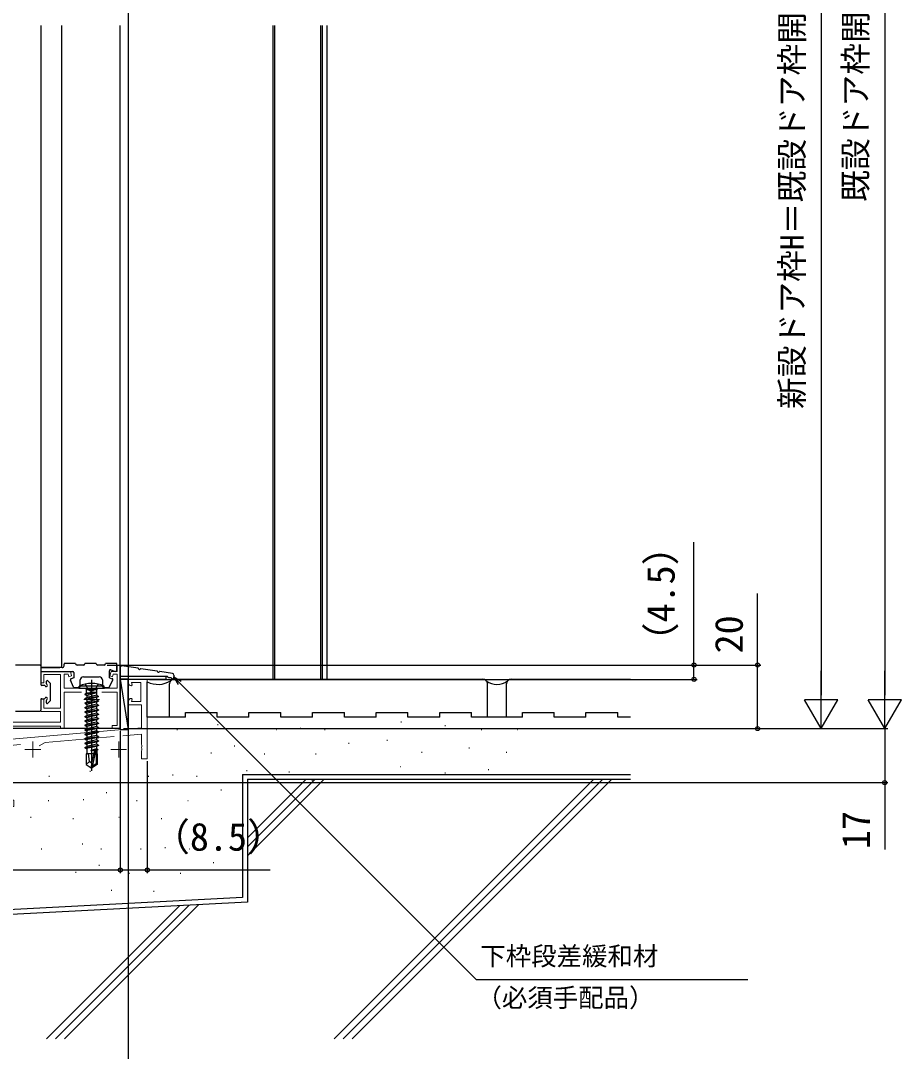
# Model space of a CAD drawing. Units: millimetres, scale not verified. Extents: x -525 to 525, y -783 to 779.
# Drawn here: x -220.9 to 56.2, y -258.4 to 66 of the extents above; entities that cross this region are included whole.
import ezdxf
from ezdxf.enums import TextEntityAlignment as Align

# ---------------------------------------------------------------- set-up
doc = ezdxf.new("R2010")
doc.units = ezdxf.units.MM
doc.header["$LTSCALE"] = 4
doc.layers.add('0-2_YKK_11', color=30, linetype='Continuous', lineweight=18)
doc.layers.add('0-3_YKK_11E', color=4, linetype='Continuous', lineweight=18)
for name, color, linetype in [('0-4_YKK_12', 2, 'Continuous'), ('0-5_YKK_13', 4, 'Continuous'), ('0-6_YKK_D', 6, 'Continuous'), ('0-8_YSS_K', 3, 'Continuous'), ('0-9_YSS_KE', 3, 'Continuous')]:
    doc.layers.add(name, color=color, linetype=linetype)
doc.styles.add('ＭＳ ゴシック', font='')
doc.styles.get('ＭＳ ゴシック').set_extended_font_data('MS Gothic')

msp = doc.modelspace()

# ---------------------------------------------------------------- linework, layer by layer
at = {"layer": '0-2_YKK_11', "color": 211}
for p, q in [((-198.5, -145.099), (-198.5, -150.099)), ((-201, -147.599), (-196, -147.599))]:
    msp.add_line(p, q, dxfattribs=at)
for points in [[(-270.5, -154.799), (-208.3, -154.799), (-208.3, -151.399), (-214.5, -151.399), (-214.5, -147.399), (-213.5, -147.399), (-213.5, -150.399), (-208.3, -150.399), (-208.3, -139.799), (-213.5, -139.799), (-213.5, -142.399), (-214.5, -142.399), (-214.5, -138.799), (-205.199, -138.799)], [(-205.199, -138.799), (-204.815, -140.232), (-205.685, -140.465), (-205.89, -139.699), (-207.1, -139.699), (-207.1, -144.099), (-190.5, -144.099), (-190.5, -139.699), (-191.71, -139.699), (-191.915, -140.465), (-192.785, -140.232), (-192.401, -138.799), (-190.5, -138.799), (-190.5, -136.799), (-189.5, -136.799), (-189.5, -156.799), (-192, -156.799), (-192, -155.799), (-190.5, -155.799), (-190.5, -145.299), (-195.267, -145.299)], [(-201.733, -145.299), (-207.1, -145.299), (-207.1, -156.799), (-208.3, -156.799), (-208.3, -155.999), (-241.9, -155.999), (-242.5, -156.599), (-248.5, -156.599), (-249.1, -155.999), (-253.767, -155.999)]]:
    msp.add_lwpolyline(points, dxfattribs=at)
at = {"layer": '0-3_YKK_11E'}
for p, q in [((-217, -160.899), (-217, -165.899)), ((-190, -160.899), (-190, -165.899)), ((-219.5, -163.399), (-214.5, -163.399)), ((-192.5, -163.399), (-187.5, -163.399))]:
    msp.add_line(p, q, dxfattribs=at)
for points in [[(-188.644, -159.038), (-182.8, -158.527), (-182.8, -161.841), (-182.68, -162.024), (-182.68, -162.574), (-182.8, -162.757), (-182.8, -162.841), (-182.68, -163.024), (-182.68, -163.574), (-182.8, -163.757), (-182.8, -166.299), (-181, -166.299), (-181, -141.299), (-187, -141.299), (-187, -142.299)], [(-186, -143.299), (-185.993, -143.299), (-185.8, -143.047), (-186, -142.299), (-183, -142.299), (-183, -148.299), (-186, -148.299), (-185.8, -147.551), (-185.993, -147.299), (-186, -147.299)], [(-187, -148.299), (-187, -149.299), (-182.8, -149.299), (-182.8, -156.519), (-226, -160.299), (-226, -171.299), (-226, -181.299), (-223, -181.299), (-223, -179.299), (-224.2, -179.299), (-224.2, -162.149), (-220.844, -161.856)], [(-215.011, -162.251), (-213.164, -161.184), (-191.444, -159.283)]]:
    msp.add_lwpolyline(points, dxfattribs=at)
for centre, start, end in [((-186, -142.299), 180.00001, 269.99999), ((-186, -148.299), 90.00001, 179.99999)]:
    msp.add_arc(centre, 1, start, end, dxfattribs=at)
at = {"layer": '0-4_YKK_12'}
for p, q in [((-187, 481.325), (-187, -297.66)), ((-214.5, 64.505), (-214.5, -137.097)), ((-208, 64.505), (-208, -137.599)), ((-189.5, -156.799), (-189.5, 64.505)), ((-141.5, 64.505), (-141.5, -141.211)), ((-141, 64.505), (-141, -141.211)), ((-126.5, 64.505), (-126.5, -141.211)), ((-126, 64.505), (-126, -141.211)), ((-124.5, 64.505), (-124.5, -141.211)), ((-214.5, -137.599), (-208.5, -137.599)), ((-189.5, -156.799), (-247.5, -156.799))]:
    msp.add_line(p, q, dxfattribs=at)
at = {"layer": '0-5_YKK_13'}
for p, q in [((-214.803, -136.799), (-222.503, -136.799)), ((-214.503, -137.099), (-214.503, -142.899)), ((-214.5, -137.799), (-214.5, -138.799)), ((-214.5, -138.799), (-204.4, -138.799)), ((-207.8, -137.599), (-214.3, -137.599)), ((-207.2, -136.999), (-207.2, -136.499)), ((-203.6, -136.299), (-207, -136.299)), ((-204.1, -139.099), (-204.1, -140.799)), ((-201.1, -136.799), (-203.1, -136.799)), ((-197.1, -136.299), (-200.6, -136.299)), ((-194.6, -136.799), (-196.6, -136.799)), ((-192.9, -140.799), (-192.9, -138.599)), ((-192.496, -138.317), (-191.273, -138.768)), ((-189.5, -137.304), (-189.5, -141.211)), ((-183.909, -137.834), (-189.003, -137.075)), ((-177.909, -138.728), (-183.003, -137.969)), ((-173.082, -139.447), (-177.003, -138.863)), ((-212.803, -141.999), (-212.803, -142.566)), ((-212.291, -141.787), (-211.491, -142.587)), ((-204.18, -143.722), (-205.173, -141.522)), ((-204.1, -140.799), (-205, -141.116)), ((-202.1, -143.599), (-202.1, -141.499)), ((-201.1, -140.499), (-196.1, -140.499)), ((-198.5, -141.443), (-198.5, -170.136)), ((-195.1, -141.499), (-195.1, -143.599)), ((-193.015, -143.741), (-191.836, -141.541)), ((-192.9, -140.799), (-192, -141.116)), ((-189.5, -140.311), (-174.656, -140.311)), ((-189.5, -141.211), (-175.156, -141.211)), ((-175.156, -140.311), (-175.156, -141.211)), ((-174.656, -140.411), (-174.656, -140.311)), ((-174.356, -140.711), (-173.456, -140.711)), ((-172.656, -140.011), (-172.656, -139.942)), ((-172.656, -140.011), (-172.656, -140.511)), ((-172.656, -140.711), (-172.656, -140.511)), ((-213.435, -143.199), (-214.203, -143.199)), ((-211.403, -147.799), (-211.403, -142.799)), ((-203.906, -143.899), (-202.4, -143.899)), ((-202.5, -144.099), (-202.422, -143.446)), ((-202.5, -144.099), (-194.5, -144.099)), ((-194.578, -143.446), (-202.422, -143.446)), ((-200.6, -145.949), (-197, -145.349)), ((-197, -145.449), (-200.6, -146.049)), ((-200.6, -145.949), (-200.6, -146.049)), ((-200.6, -145.949), (-200.6, -146.049)), ((-197, -145.349), (-200.175, -145.643)), ((-200.05, -146.366), (-197, -145.449)), ((-197.355, -144.502), (-198.5, -145.111)), ((-196.5, -142.787), (-197.355, -144.502)), ((-197, -145.349), (-197, -145.449)), ((-196.425, -144.099), (-196.825, -144.499)), ((-196.825, -146.303), (-196.825, -144.499)), ((-194.8, -143.899), (-193.28, -143.899)), ((-194.5, -144.099), (-194.578, -143.446)), ((-214.503, -147.699), (-214.503, -150.999)), ((-214.203, -147.399), (-213.435, -147.399)), ((-212.803, -148.031), (-212.803, -148.599)), ((-212.291, -148.811), (-211.491, -148.011)), ((-200.6, -146.049), (-200.05, -146.366)), ((-200.6, -147.349), (-196.4, -146.649)), ((-200.6, -147.349), (-200.05, -147.031)), ((-200.6, -147.349), (-200.6, -147.449)), ((-200.6, -148.749), (-196.4, -148.049)), ((-196.4, -148.149), (-200.6, -148.849)), ((-200.6, -148.749), (-200.05, -148.431)), ((-200.6, -148.749), (-200.6, -148.849)), ((-200.6, -148.849), (-200.05, -149.166)), ((-196.825, -146.303), (-200.05, -147.031)), ((-200.05, -146.366), (-200.05, -147.031)), ((-196.95, -147.066), (-200.05, -147.766)), ((-196.95, -147.731), (-200.05, -148.431)), ((-196.95, -147.731), (-200.05, -148.431)), ((-200.05, -147.766), (-200.05, -148.431)), ((-198.5, -148.816), (-200.05, -149.166)), ((-196.95, -149.131), (-200.05, -149.831)), ((-200.05, -149.166), (-200.05, -149.831)), ((-196.95, -148.466), (-198.5, -148.816)), ((-196.4, -146.749), (-196.95, -147.066)), ((-196.95, -147.066), (-196.95, -147.731)), ((-196.4, -148.049), (-196.95, -147.731)), ((-196.4, -148.149), (-196.95, -148.466)), ((-196.95, -148.466), (-196.95, -149.131)), ((-196.4, -149.449), (-196.95, -149.131)), ((-196.825, -146.303), (-196.4, -146.649)), ((-196.4, -146.649), (-196.4, -146.749)), ((-196.4, -148.049), (-196.4, -148.149)), ((-222.503, -151.299), (-214.803, -151.299)), ((-200.6, -150.149), (-196.4, -149.449)), ((-196.4, -149.549), (-200.6, -150.249)), ((-200.6, -150.149), (-200.05, -149.831)), ((-200.6, -150.149), (-200.6, -150.249)), ((-200.6, -150.249), (-200.05, -150.566)), ((-200.6, -151.549), (-196.4, -150.849)), ((-200.6, -151.549), (-200.05, -151.231)), ((-200.6, -151.549), (-200.6, -151.649)), ((-200.6, -152.949), (-196.4, -152.249)), ((-196.4, -152.349), (-200.6, -153.049)), ((-198.5, -150.216), (-200.05, -150.566)), ((-196.95, -150.531), (-200.05, -151.231)), ((-200.05, -150.566), (-200.05, -151.231)), ((-198.5, -151.616), (-200.05, -151.966)), ((-196.95, -151.931), (-200.05, -152.631)), ((-200.05, -151.966), (-200.05, -152.631)), ((-196.95, -149.866), (-198.5, -150.216)), ((-196.95, -151.266), (-198.5, -151.616)), ((-196.4, -150.849), (-196.95, -150.531)), ((-196.4, -150.949), (-196.95, -151.266)), ((-196.95, -151.266), (-196.95, -151.931)), ((-196.4, -152.249), (-196.95, -151.931)), ((-196.4, -152.349), (-196.95, -152.666)), ((-196.4, -149.449), (-196.4, -149.549)), ((-196.4, -150.849), (-196.4, -150.949)), ((-196.4, -152.249), (-196.4, -152.349)), ((-200.6, -152.949), (-200.05, -152.631)), ((-200.6, -152.949), (-200.6, -153.049)), ((-200.6, -153.049), (-200.05, -153.366)), ((-200.6, -154.349), (-196.4, -153.649)), ((-200.6, -154.349), (-200.05, -154.031)), ((-200.6, -154.349), (-200.6, -154.449)), ((-200.6, -155.749), (-196.4, -155.049)), ((-196.4, -155.149), (-200.6, -155.849)), ((-200.6, -155.749), (-200.05, -155.431)), ((-198.5, -153.016), (-200.05, -153.366)), ((-196.95, -153.331), (-200.05, -154.031)), ((-200.05, -153.366), (-200.05, -154.031)), ((-198.5, -154.416), (-200.05, -154.766)), ((-196.95, -154.731), (-200.05, -155.431)), ((-200.05, -154.766), (-200.05, -155.431)), ((-196.95, -152.666), (-198.5, -153.016)), ((-196.95, -155.466), (-198.5, -155.816)), ((-196.95, -152.666), (-196.95, -153.331)), ((-196.4, -153.649), (-196.95, -153.331)), ((-196.95, -154.066), (-196.95, -154.731)), ((-196.4, -155.049), (-196.95, -154.731)), ((-196.4, -153.649), (-196.4, -153.749)), ((-196.4, -155.049), (-196.4, -155.149)), ((-200.6, -155.749), (-200.6, -155.849)), ((-200.6, -155.849), (-200.05, -156.166)), ((-200.6, -157.149), (-196.4, -156.449)), ((-196.4, -156.549), (-200.6, -157.249)), ((-200.6, -157.149), (-200.05, -156.831)), ((-200.6, -157.149), (-200.6, -157.249)), ((-200.6, -157.249), (-200.18, -157.491)), ((-200.6, -158.549), (-196.4, -157.849)), ((-196.4, -157.949), (-200.6, -158.649)), ((-200.6, -158.549), (-200.05, -158.231)), ((-196.95, -156.866), (-200.18, -157.491)), ((-196.95, -158.266), (-200.18, -158.891)), ((-198.5, -155.816), (-200.05, -156.166)), ((-196.95, -156.131), (-200.05, -156.831)), ((-200.05, -156.166), (-200.05, -156.831)), ((-200.05, -157.466), (-200.05, -158.231)), ((-196.95, -157.531), (-200.05, -158.231)), ((-200.05, -158.866), (-200.05, -159.631)), ((-196.95, -158.931), (-200.05, -159.631)), ((-196.4, -156.449), (-196.95, -156.131)), ((-196.4, -156.549), (-196.95, -156.866)), ((-196.95, -156.866), (-196.95, -157.531)), ((-196.4, -157.849), (-196.95, -157.531)), ((-196.4, -157.949), (-196.95, -158.266)), ((-196.95, -158.266), (-196.95, -158.931)), ((-196.4, -159.249), (-196.95, -158.931)), ((-196.4, -156.449), (-196.4, -156.549)), ((-196.4, -157.849), (-196.4, -157.949)), ((-200.6, -159.949), (-196.4, -159.249)), ((-196.4, -159.349), (-200.6, -160.049)), ((-200.6, -159.949), (-200.05, -159.631)), ((-200.6, -161.349), (-196.4, -160.649)), ((-196.4, -160.749), (-200.6, -161.449)), ((-200.6, -161.349), (-200.05, -161.031)), ((-200.6, -162.749), (-196.4, -162.049)), ((-196.4, -162.149), (-200.6, -162.849)), ((-196.95, -159.666), (-200.18, -160.291)), ((-196.95, -161.066), (-200.18, -161.691)), ((-200.05, -160.266), (-200.05, -161.031)), ((-196.95, -160.331), (-200.05, -161.031)), ((-200.05, -161.666), (-200.05, -162.431)), ((-196.95, -161.731), (-200.05, -162.431)), ((-196.4, -159.349), (-196.95, -159.666)), ((-196.95, -159.666), (-196.95, -160.331)), ((-196.4, -160.649), (-196.95, -160.331)), ((-196.4, -160.749), (-196.95, -161.066)), ((-196.95, -161.066), (-196.95, -161.731)), ((-196.4, -162.049), (-196.95, -161.731)), ((-196.4, -162.149), (-196.95, -162.466)), ((-196.4, -159.249), (-196.4, -159.349)), ((-196.4, -160.649), (-196.4, -160.749)), ((-196.4, -162.049), (-196.4, -162.149)), ((-200.6, -162.749), (-200.05, -162.431)), ((-200.2, -164.699), (-200.2, -168.053)), ((-197.842, -164.699), (-200.2, -164.699)), ((-196.95, -162.466), (-200.18, -163.091)), ((-200.05, -163.066), (-200.05, -164.699)), ((-199.2, -167.199), (-199.45, -164.699)), ((-198.8, -163.7), (-197.541, -163.49)), ((-197.592, -163.599), (-198.8, -163.8)), ((-197.605, -163.655), (-198.8, -163.8)), ((-198.8, -163.7), (-198.8, -163.8)), ((-197.591, -163.592), (-198.5, -167.593)), ((-197.157, -163.489), (-198.35, -168.737)), ((-197.217, -163.436), (-196.6, -163.333)), ((-197.1, -163.647), (-197.1, -167.894)), ((-196.8, -164.699), (-197.1, -164.699)), ((-196.95, -162.466), (-196.95, -163.131)), ((-196.82, -164.699), (-196.82, -163.56)), ((-196.8, -164.699), (-196.8, -168.053)), ((-199.2, -167.199), (-200.2, -168.053)), ((-200.2, -168.053), (-198.65, -169.099)), ((-198.5, -167.7), (-199.2, -167.199)), ((-198.5, -167.593), (-198.65, -169.099)), ((-198.5, -167.593), (-198.5, -169.099)), ((-197.1, -167.894), (-198.35, -168.737)), ((-196.8, -168.053), (-198.35, -169.099)), ((-196.8, -168.053), (-197.1, -167.894)), ((-198.65, -169.099), (-198.35, -169.099)), ((-198.35, -168.737), (-198.35, -169.099))]:
    msp.add_line(p, q, dxfattribs=at)
for points in [[(-190.6, -138.299), (-190.6, -136.299), (-194.1, -136.299)], [(-200.6, -145.949), (-200.175, -145.643), (-200.175, -144.499)], [(-200.575, -144.099), (-200.175, -144.499), (-196.825, -144.499)], [(-200.5, -142.787), (-199.645, -144.502), (-198.5, -145.111)], [(-196.4, -146.749), (-200.6, -147.449), (-200.05, -147.766)], [(-196.4, -150.949), (-200.6, -151.649), (-200.05, -151.966)], [(-196.4, -149.549), (-196.95, -149.866), (-196.95, -150.531)], [(-196.4, -153.749), (-200.6, -154.449), (-200.05, -154.766)], [(-196.4, -153.749), (-196.95, -154.066), (-198.5, -154.416)], [(-196.4, -155.149), (-196.95, -155.466), (-196.95, -156.131)], [(-200.6, -158.549), (-200.6, -158.649), (-200.18, -158.891)], [(-200.6, -159.949), (-200.6, -160.049), (-200.18, -160.291)], [(-200.6, -161.349), (-200.6, -161.449), (-200.18, -161.691)], [(-200.6, -162.749), (-200.6, -162.849), (-200.18, -163.091)], [(-196.6, -163.333), (-196.95, -163.131), (-198.8, -163.7)], [(-196.6, -163.333), (-196.6, -163.433), (-197.134, -163.522)], [(-196.6, -163.433), (-196.82, -163.56), (-197.1, -163.594)]]:
    msp.add_lwpolyline(points, dxfattribs=at)
for centre, radius, start, end in [((-214.803, -137.099), 0.3, 0, 90), ((-214.3, -137.799), 0.2, 90, 180), ((-207.8, -136.999), 0.6, 270, 0), ((-207, -136.499), 0.2, 90, 180), ((-204.4, -139.099), 0.3, 0, 90), ((-203.1, -136.299), 0.5, 180, 270), ((-201.1, -136.299), 0.5, 270, 0), ((-196.6, -136.299), 0.5, 180, 270), ((-194.6, -136.299), 0.5, 270, 0), ((-192.6, -138.599), 0.3, 69.77782, 180), ((-191.1, -138.299), 0.5, 249.77782, 0), ((-189.456, -137.007), 0.3, 261.52358, 327.9454), ((-189.032, -137.273), 0.2, 81.52358, 147.9454), ((-183.939, -138.032), 0.2, 15.10176, 81.52358), ((-183.456, -137.901), 0.3, 195.10176, 327.9454), ((-183.032, -138.167), 0.2, 81.52358, 147.9454), ((-177.939, -138.926), 0.2, 15.10176, 81.52358), ((-177.456, -138.796), 0.3, 195.10176, 327.9454), ((-177.032, -139.061), 0.2, 81.52358, 147.9454), ((-173.156, -139.942), 0.5, 0, 81.52358), ((-212.503, -141.999), 0.3, 45, 180), ((-212.503, -142.566), 0.3, 180, 244.62307), ((-211.703, -142.799), 0.3, 0, 45), ((-204.9, -141.399), 0.3, 109.41229, 204.3074), ((-198.5, -152.099), 9.5, 65.61796, 114.38204), ((-201.1, -141.499), 1, 90, 180), ((-196.1, -141.499), 1, 0, 90), ((-192.1, -141.399), 0.3, 331.80157, 70.58771), ((-174.356, -140.411), 0.3, 180, 270), ((-173.056, -140.711), 0.4, 180, 0), ((-214.203, -142.899), 0.3, 180, 270), ((-213.435, -143.499), 0.3, 25.37693, 90), ((-212.803, -143.199), 0.4, 205.37693, 64.62307), ((-203.906, -143.599), 0.3, 204.3074, 270), ((-202.4, -143.599), 0.3, 270, 0), ((-194.8, -143.599), 0.3, 180, 270), ((-193.28, -143.599), 0.3, 270, 331.80157), ((-214.203, -147.699), 0.3, 90, 180), ((-213.435, -147.099), 0.3, 270, 334.62307), ((-212.803, -147.399), 0.4, 295.37693, 154.62307), ((-212.503, -148.031), 0.3, 115.37693, 180), ((-212.503, -148.599), 0.3, 180, 315), ((-211.703, -147.799), 0.3, 315, 0), ((-214.803, -150.999), 0.3, 270, 0), ((-197.349, -163.647), 0.248, 0, 167.19096)]:
    msp.add_arc(centre, radius, start, end, dxfattribs=at)
at = {"layer": '0-6_YKK_D'}
for p, q in [((50.998, 292.701), (50.998, -146.299)), ((30.998, 282.701), (30.998, -146.299)), ((-193.6, -136.799), (11.998, -136.799)), ((-188.8, -136.799), (-8.002, -136.799)), ((30.998, -156.799), (30.998, -138.612)), ((50.998, -156.799), (50.998, -138.612)), ((-180.3, -141.299), (-8.002, -141.299)), ((30.998, -156.799), (25.748, -147.706)), ((36.248, -147.706), (25.748, -147.706)), ((30.998, -156.799), (36.248, -147.706)), ((50.998, -156.799), (45.748, -147.706)), ((56.248, -147.706), (45.748, -147.706)), ((50.998, -156.799), (56.248, -147.706)), ((-189.5, -157.499), (-189.5, -202.299)), ((-189.5, -158.088), (-189.5, -202.299)), ((-188.5, -156.799), (31.998, -156.799)), ((-188.5, -156.799), (51.998, -156.799)), ((-188.5, -156.799), (11.998, -156.799)), ((-188.5, -156.799), (51.998, -156.799)), ((-181, -166.999), (-181, -202.299)), ((-264.8, -173.799), (51.998, -173.799)), ((-270.5, -201.299), (-189.5, -201.299))]:
    msp.add_line(p, q, dxfattribs=at)
for points in [[(-9.002, -141.299), (-9.002, -136.799), (-9.002, -98.135)], [(10.998, -156.799), (10.998, -136.799), (10.998, -114.294)], [(-170.37, -141.931), (-172.656, -140.611), (-171.336, -142.897)], [(-172.656, -140.611), (-170.853, -142.414), (-77.501, -235.766), (7.963, -235.766)], [(50.998, -156.799), (50.998, -173.799), (50.998, -194.872)], [(-189.5, -201.299), (-181, -201.299), (-142.336, -201.299)]]:
    msp.add_lwpolyline(points, dxfattribs=at)
for centre in [(-9.002, -136.799), (10.998, -136.799), (-9.002, -141.299), (10.998, -156.799), (50.998, -173.799), (-189.5, -201.299), (-189.5, -201.299), (-181, -201.299)]:
    msp.add_circle(centre, 0.637, dxfattribs=at)
at = {"layer": '0-8_YSS_K'}
for p, q in [((-189.5, -141.211), (-187, -157.088)), ((-180.999, -153.211), (-180.999, -142.119)), ((-169.002, -151.711), (-159.002, -151.711)), ((-169.002, -153.211), (-169.002, -151.711)), ((-149.002, -151.711), (-139.002, -151.711)), ((-149.002, -153.211), (-149.002, -151.711)), ((-139.002, -153.211), (-139.002, -151.711)), ((-129.002, -151.711), (-119.002, -151.711)), ((-129.002, -153.211), (-129.002, -151.711)), ((-119.002, -153.211), (-119.002, -151.711)), ((-99.002, -153.211), (-99.002, -151.711)), ((-99.002, -153.211), (-99.002, -151.711)), ((-79.002, -153.211), (-79.002, -151.711)), ((-63.001, -151.711), (-53.001, -151.711)), ((-63.001, -153.211), (-63.001, -151.711)), ((-53.001, -153.211), (-53.001, -151.711)), ((-43.001, -151.711), (-33.001, -151.711)), ((-43.001, -153.211), (-43.001, -151.711)), ((-169.002, -153.211), (-180.999, -153.211)), ((-158.86, -155.523), (-158.66, -155.523)), ((-129.002, -153.211), (-139.002, -153.211)), ((-109.002, -153.211), (-119.002, -153.211)), ((-101.268, -154.698), (-101.068, -154.698)), ((-89.002, -153.211), (-99.002, -153.211)), ((-89.002, -153.211), (-99.002, -153.211)), ((-63.001, -153.211), (-79.002, -153.211)), ((-43.001, -153.211), (-53.001, -153.211)), ((-171.731, -157.042), (-171.531, -157.042)), ((-140.497, -157.084), (-140.297, -157.084)), ((-132.882, -156.623), (-132.682, -156.623)), ((-125.266, -157.084), (-125.066, -157.084)), ((-87.421, -155.815), (-87.221, -155.815)), ((-75.998, -157.084), (-75.798, -157.084)), ((-64.575, -157.084), (-64.375, -157.084)), ((-117.651, -161.354), (-117.451, -161.354)), ((-105.609, -160.486), (-105.409, -160.486)), ((-160.982, -164.42), (-160.782, -164.42)), ((-153.677, -162.237), (-153.477, -162.237)), ((-144.189, -164.706), (-143.989, -164.706)), ((-128.074, -164.7), (-127.874, -164.7)), ((-94.757, -164.209), (-94.557, -164.209)), ((-79.805, -162.892), (-79.606, -162.892)), ((-68.125, -164.212), (-67.925, -164.212)), ((-211.947, -171.726), (-211.747, -171.726)), ((-199.076, -170.207), (-198.876, -170.207)), ((-180.713, -171.769), (-180.513, -171.769)), ((-173.098, -171.307), (-172.898, -171.307)), ((-165.482, -171.769), (-165.282, -171.769)), ((-149.785, -170.032), (-149.585, -170.032)), ((-136.42, -170.431), (-136.22, -170.431)), ((-111.927, -171.218), (-111.727, -171.218)), ((-101.49, -168.743), (-101.29, -168.743)), ((-87.421, -170.7), (-87.221, -170.7)), ((-73.729, -169.7), (-73.529, -169.7)), ((-170.064, -173.715), (-169.864, -173.715)), ((-149.499, -172.711), (-109.965, -172.711)), ((-130.998, -172.711), (-149.499, -191.212)), ((-128.17, -172.711), (-149.499, -194.041)), ((-125.341, -172.711), (-149.499, -196.869)), ((-129.218, -173.075), (-129.018, -173.075)), ((-40.488, -172.711), (-122.201, -254.424)), ((-37.66, -172.711), (-119.372, -254.424)), ((-34.832, -172.711), (-116.544, -254.424)), ((-111.666, -172.711), (-29.002, -172.711)), ((-193.893, -176.921), (-193.693, -176.921)), ((-157.867, -176.038), (-157.667, -176.038)), ((-212.184, -179.39), (-211.984, -179.39)), ((-201.198, -179.104), (-200.998, -179.104)), ((-184.405, -179.39), (-184.205, -179.39)), ((-168.29, -179.384), (-168.09, -179.384)), ((-217.78, -184.716), (-217.58, -184.716)), ((-190.001, -184.716), (-189.801, -184.716)), ((-204.415, -185.115), (-204.215, -185.115)), ((-176.636, -185.115), (-176.436, -185.115)), ((-214.34, -194.618), (-214.14, -194.618)), ((-201.468, -193.099), (-201.268, -193.099)), ((-175.49, -194.199), (-175.29, -194.199)), ((-195.653, -194.661), (-195.453, -194.661)), ((-183.105, -194.661), (-182.905, -194.661)), ((-167.875, -194.661), (-167.675, -194.661)), ((-196.285, -199.813), (-196.085, -199.813)), ((-160.26, -198.93), (-160.06, -198.93)), ((-203.59, -201.996), (-203.39, -201.996)), ((-186.797, -202.282), (-186.597, -202.282)), ((-170.682, -202.276), (-170.482, -202.276)), ((-192.393, -207.608), (-192.193, -207.608)), ((-179.028, -208.007), (-178.828, -208.007)), ((-170.779, -212.492), (-212.71, -254.424)), ((-167.794, -212.335), (-209.882, -254.424)), ((-164.809, -212.179), (-207.054, -254.424))]:
    msp.add_line(p, q, dxfattribs=at)
msp.add_lwpolyline([(-187, -141.211), (-189.5, -141.211), (-189.5, -157.088), (-187, -157.088)], close=True, dxfattribs=at)
for points in [[(-149.002, -153.211), (-159.002, -153.211), (-159.002, -151.711)], [(-109.002, -153.211), (-109.002, -151.711), (-99.002, -151.711)], [(-89.002, -153.211), (-89.002, -151.711), (-79.002, -151.711)], [(-29.002, -153.211), (-33.001, -153.211), (-33.001, -151.711)], [(-149.499, -172.711), (-149.499, -211.377), (-340.464, -221.385)]]:
    msp.add_lwpolyline(points, dxfattribs=at)
for centre, radius, start, end in [((-177.655, -135.192), 7.692, 244.23156, 301.2405), ((-71.002, -137.34), 5.543, 233.02901, 306.97099)]:
    msp.add_arc(centre, radius, start, end, dxfattribs=at)
at = {"layer": '0-9_YSS_KE'}
for p, q in [((-173.999, -153.211), (-173.999, -142.711)), ((-172.499, -141.211), (-75.502, -141.211)), ((-74.002, -153.211), (-74.002, -142.711)), ((-68.002, -153.211), (-68.002, -142.711)), ((-66.502, -141.211), (-29.002, -141.211)), ((-150.999, -171.211), (-29.002, -171.211))]:
    msp.add_line(p, q, dxfattribs=at)
msp.add_lwpolyline([(-150.999, -171.211), (-150.999, -209.953), (-340.542, -219.887)], dxfattribs=at)
for centre, start, end in [((-172.499, -142.711), 90, 180), ((-75.502, -142.711), 0, 90), ((-66.502, -142.711), 90, 180)]:
    msp.add_arc(centre, 1.5, start, end, dxfattribs=at)

# ---------------------------------------------------------------- texts
at = {"layer": '0-6_YKK_D', "style": 'ＭＳ ゴシック'}
for s, height, p in [('新設ドア枠H＝既設ドア枠開口高KH－10', 7.331, (27.691, -56.231)), ('既設ドア枠開口高KH', 7.331, (47.691, 8.968)), ('（4.5）', 8.798, (-12.434, -135.385)), ('20', 8.798, (8.998, -133.135)), ('17', 8.798, (48.998, -194.713))]:
    msp.add_text(s, height=height, rotation=90, dxfattribs=at).set_placement(p, align=Align.BOTTOM_LEFT)
for s, height, p in [('（8.5）', 8.798, (-179.586, -197.867)), ('下枠段差緩和材', 5.865, (-76.208, -233.094)), ('（必須手配品）', 5.865, (-77.435, -246.176))]:
    msp.add_text(s, height=height, dxfattribs=at).set_placement(p, align=Align.BOTTOM_LEFT)

doc.saveas('drawing.dxf')
